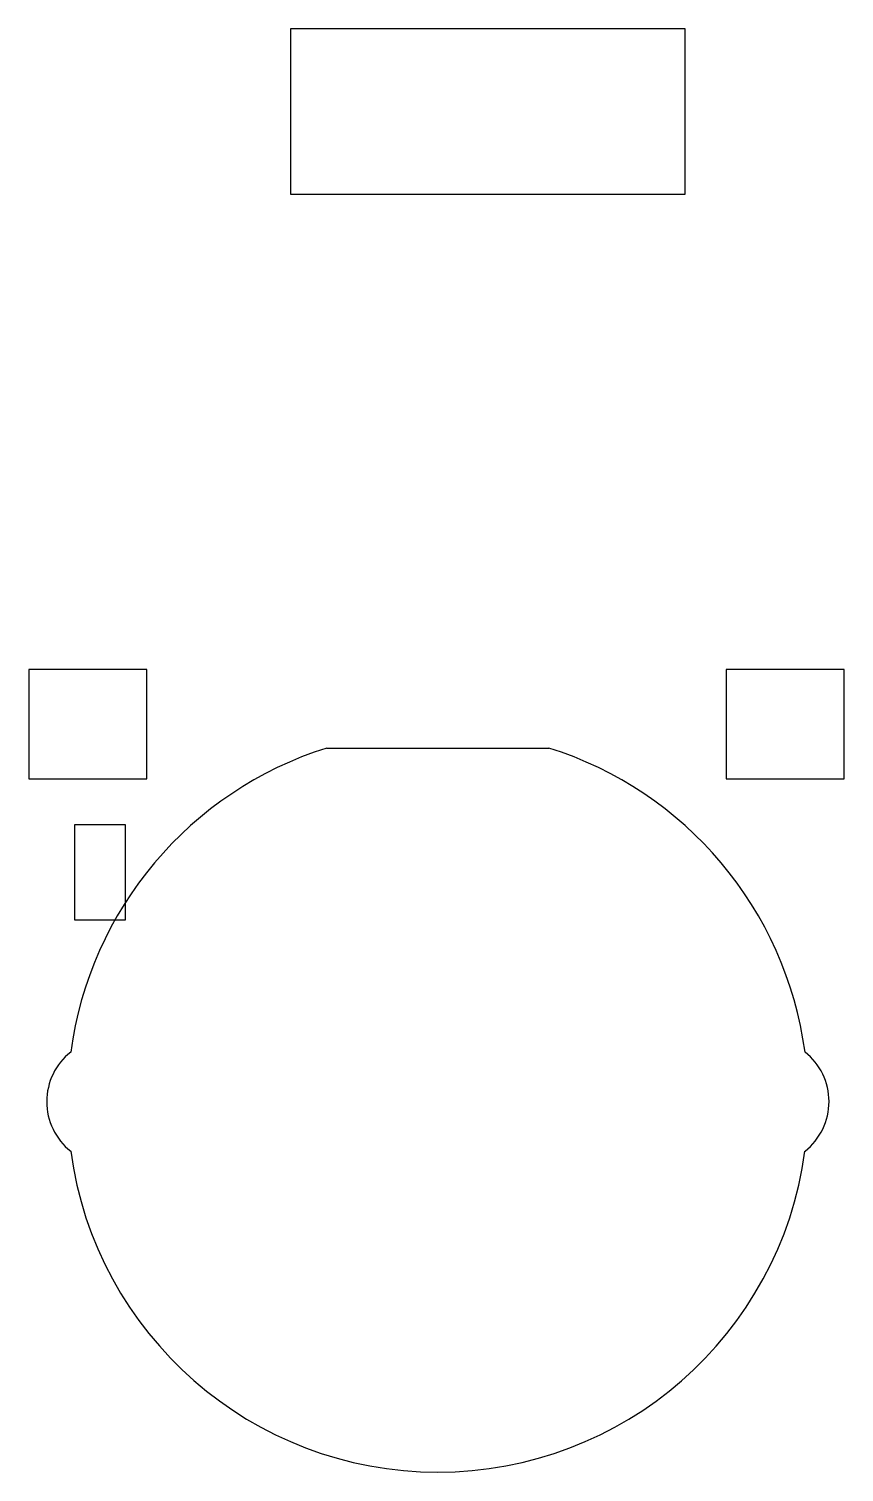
# Model space of a CAD drawing. Extents: x 163.2 to 196.7, y -109.3 to -49.9.
import ezdxf

# ---------------------------------------------------------------- set-up
doc = ezdxf.new("R2010")
doc.units = 0
doc.layers.add('BLACK', color=7, linetype='CONTINUOUS')

msp = doc.modelspace()

# ---------------------------------------------------------------- linework, layer by layer
at = {"layer": 'BLACK', "linetype": 'CONTINUOUS'}
for p, q in [((190.176, -49.8646), (173.936, -49.8646)), ((173.936, -49.8646), (173.936, -56.6646)), ((190.176, -56.6646), (190.176, -49.8646)), ((173.936, -56.6646), (190.176, -56.6646)), ((168.016, -76.2346), (163.166, -76.2346)), ((163.166, -76.2346), (163.166, -80.7346)), ((168.016, -80.7346), (168.016, -76.2346)), ((196.724, -76.2346), (191.873, -76.2346)), ((191.873, -76.2346), (191.873, -80.7346)), ((196.724, -80.7346), (196.724, -76.2346)), ((175.433, -79.4619), (184.568, -79.4619)), ((163.166, -80.7346), (168.016, -80.7346)), ((191.873, -80.7346), (196.724, -80.7346)), ((167.149, -82.6256), (165.049, -82.6256)), ((165.049, -82.6256), (165.049, -86.5356)), ((167.149, -86.5356), (167.149, -82.6256)), ((165.049, -86.5356), (167.149, -86.5356))]:
    msp.add_line(p, q, dxfattribs=at)
at = {"layer": 'BLACK'}
for centre, radius, start, end in [((180.001, -94.0119), 15.25, 107.427, 172.327), ((180.001, -94.0119), 15.25, 7.68423, 72.5842), ((166.501, -94.0119), 2.6, -231.654, -128.354), ((193.501, -94.0119), 2.6, -51.6542, 51.6458), ((180.001, -94.0119), 15.25, -172.316, -7.71577)]:
    msp.add_arc(centre, radius, start, end, dxfattribs=at)

doc.saveas('drawing.dxf')
